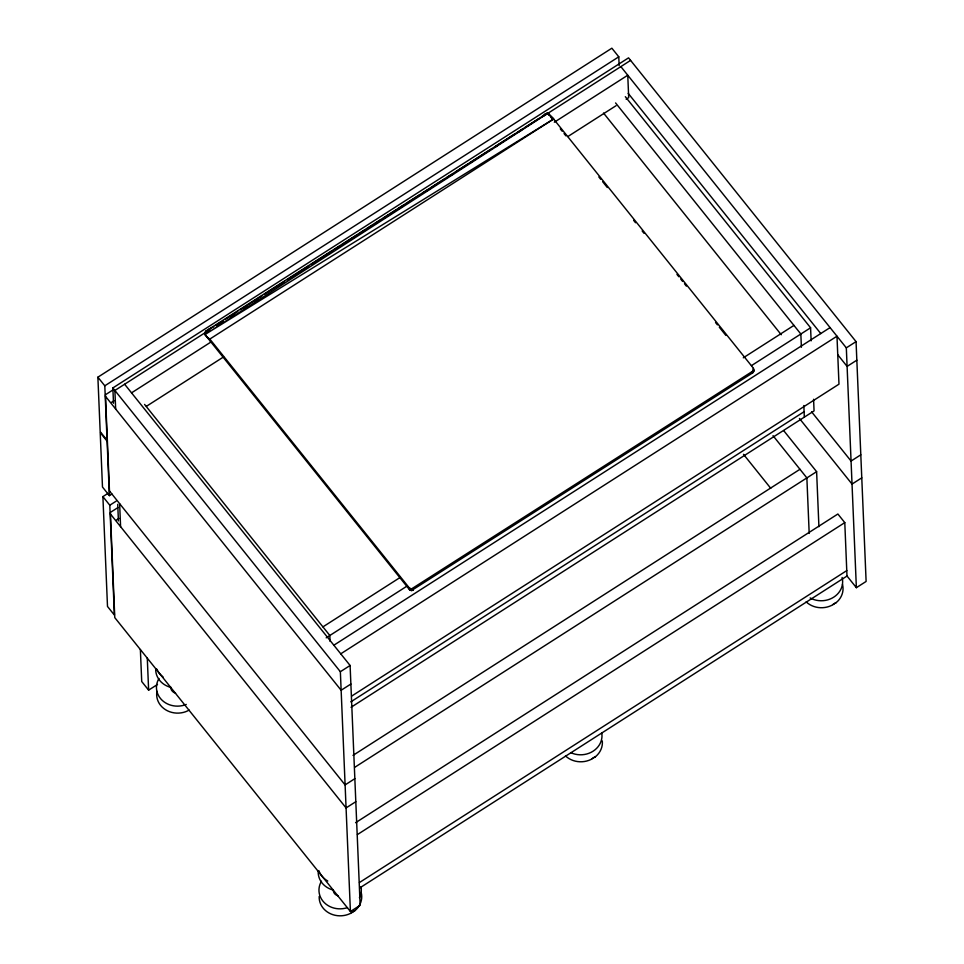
<?xml version="1.0" encoding="UTF-8"?>
<svg xmlns="http://www.w3.org/2000/svg" width="964" height="964" viewBox="0 0 964 964"><rect width="100%" height="100%" fill="white"/><g stroke="black" fill="none" stroke-linecap="round" stroke-linejoin="round"><path stroke-width="1.45" d="M753.607 368.911L753.595 371.598L752.523 372.96L411.52 590.558L409.387 589.534L205.44 335.147L205.007 332.327L206.091 331.014L547.094 113.366L548.769 113.848L553.613 119.018L753.125 367.874L753.535 370.007L752.45 371.369L411.447 588.968L409.314 587.932L209.815 339.075C200.331 332.966 206.766 330.134 213.707 326.784M205.633 332.038L206.091 331.014L206.115 331.652C204.031 334.267 205.284 331.917 205.127 334.641L204.934 333.339L205.44 335.147M545.6 114.065L547.986 113.86L545.311 113.885L541.527 116.957M209.887 340.678L209.815 339.075L553.613 119.018L547.697 113.415L545.311 113.885M547.986 113.86L553.613 119.018L205.404 334.279L547.697 113.415L547.721 114.138L547.094 113.366L545.901 114.234L545.877 113.595M361.199 892.519A21.196 18.87 -2.4 0 1 354.897 910.691L351.547 912.715M97.882 377.189L104.799 385.805L107.076 440.247L100.172 431.631L97.882 377.189L611.863 48.2L618.78 56.816L619.141 65.648M104.799 385.805L618.78 56.816M113.499 403.289L112.86 387.938L628.552 57.852L856.056 341.63L866.118 581.449L856.369 587.678L846.982 575.966L844.789 522.621L837.885 514.005L355.583 822.714M113.041 389.878L105.438 394.746L109.547 492.592M216.237 325.169L221.298 321.928M225.094 319.494L237.759 311.396M240.289 309.769L261.798 295.996M264.341 294.382L284.585 281.416M287.115 279.801L308.637 266.028M311.167 264.401L332.688 250.628M335.219 249.013L340.28 245.772M342.81 244.145L356.728 235.24M359.271 233.613L364.332 230.372M366.862 228.757L371.923 225.516M374.454 223.889L380.78 219.84M383.311 218.226L388.372 214.984M390.914 213.357L395.975 210.128M398.506 208.501L403.567 205.26M407.362 202.826L420.015 194.728M422.557 193.113L427.618 189.872M431.414 187.438L444.067 179.34M446.597 177.713L451.658 174.472M455.466 172.05L468.118 163.94M470.649 162.326L490.905 149.36M494.701 146.926L514.945 133.972M517.487 132.345L522.548 129.104M525.079 127.489L538.997 118.572M209.923 329.64L114.885 390.468L115.668 409.013M216.249 325.591L218.792 323.964M219.563 323.47L223.371 321.036M230.191 316.662L233.987 314.24M243.615 308.07L247.423 305.636M254.267 301.262L258.063 298.828M278.343 285.85L282.139 283.416M294.815 275.306L298.611 272.872M300.587 271.607L306.215 268.004M318.891 259.894L322.687 257.46M326.495 255.026L330.291 252.592M339.822 246.495L342.353 244.868M350.559 239.614L354.366 237.18M361.343 232.722L366.404 229.48M374.635 224.214L378.442 221.78M383.503 218.527L390.456 214.08M398.71 208.802L402.518 206.368M425.907 191.39L429.703 188.968M449.959 176.002L453.755 173.568M470.938 162.567L473.469 160.952M495.014 147.167L497.545 145.54M519.09 131.755L521.62 130.128M543.154 116.343L630.589 60.383M111.535 402.349L114.065 400.723M131.538 392.854L211.285 341.81M554.336 122.223L627.757 75.228L628.697 97.617L626.154 99.232M146.395 406.326L223.612 356.897M567.929 136.502L616.032 105.715M102.895 496.617L109.8 505.232L114.403 615.068L107.498 606.452L102.895 496.617L107.956 493.375M109.402 495.641L107.112 441.199L100.208 432.583L102.485 487.025L109.402 495.641L111.932 494.014M109.8 505.232L116.126 501.184M117.97 507.558L110.378 512.414L114.776 617.623L350.414 911.534L360.15 905.304L350.101 665.485L124.633 384.238M116.463 520.018L119.006 518.403M140.37 649.543L141.72 681.524L148.625 690.14L157.493 684.452M189.04 710.01L187.787 710.817A21.136 18.81 -2.4 0 1 165.447 709.673A21.136 18.81 -2.4 0 1 156.963 691.309M322.928 626.877L400.156 577.448M743.292 357.813L793.938 325.398M326.181 637.831L407.073 586.064M751.462 365.621L810.579 327.784L625.323 96.689M333.857 645.217L830.076 327.591M340.762 653.821L836.981 336.207L838.981 384.166L351.631 696.116M350.414 911.534L340.364 671.715L350.101 665.485M856.369 587.678L846.32 347.859L856.056 341.63M350.884 684.03L341.136 690.26L105.51 396.349M856.839 360.174L847.103 366.404L837.704 354.692M350.812 701.852L804.096 411.712M351.041 707.287L814.062 410.917L813.58 399.289M353.017 755.378L799.963 469.287M354.86 767.236L816.616 471.673L783.696 430.619M354.848 778.671L345.1 784.913L109.474 491.001M860.804 454.815L851.067 461.057L811.604 411.833M355.812 801.699L346.076 807.928L110.438 514.017M861.768 477.843L852.031 484.085L799.421 418.46M357.427 834.571L844.789 522.621M359.439 882.542L846.802 570.592M359.668 887.977L847.031 576.026M354.812 910.619L350.293 913.511A21.136 18.81 -2.4 0 1 329.11 913.053A21.136 18.81 -2.4 0 1 319.18 896.472M832.86 604.633L836.137 602.536L831.607 605.428A21.136 18.81 -2.4 0 1 806.157 601.861M592.197 758.668L595.475 756.571L590.956 759.475A21.136 18.81 -2.4 0 1 565.494 755.909M548.817 114.656L549.239 115.078L549.203 114.222M620.852 66.612L846.32 347.859M628.203 93.363L820.798 333.592M615.574 102.931L800.843 334.014L801.397 347.281M603.524 113.041L781.262 334.749M551.022 117.295L552.794 119.512M560.277 128.839L562.157 131.188M564.036 133.526L565.916 135.876M598.849 176.966L600.741 179.316M602.621 181.654L607.32 187.522M633.673 220.395L635.553 222.744M642.144 230.962L644.024 233.312M676.957 274.391L678.849 276.74M680.729 279.09L682.608 281.428M684.488 283.778L686.368 286.127M715.541 322.518L717.433 324.868M719.313 327.218L725.892 335.424M773.02 435.68L806.868 477.903L809.194 533.417M743.497 454.309L770.766 488.326M144.576 404.41L329.833 635.493L330.086 641.397M112.86 387.938L340.364 671.715M753.499 369.971L753.703 371.056M204.934 333.339L204.958 334.098M810.579 327.784L811.134 340.858M816.616 471.673L818.918 526.693M803.831 405.531L804.325 417.147M753.438 368.381L753.595 371.598M753.294 370.513L753.366 372.116M752.932 370.971L753.005 372.574M752.45 371.369L752.523 372.96M413.243 588.486L413.303 590.089M412.664 588.775L412.737 590.378M412.062 588.932L412.134 590.522M411.447 588.968L411.52 590.558M410.845 588.871L410.905 590.474M410.266 588.679L410.339 590.269M409.748 588.353L409.821 589.956M409.314 587.932L409.387 589.534M147.287 658.159L148.625 690.14M119.632 503.666L120.596 526.681M117.729 504.329L118.427 520.958M204.898 332.833L204.934 333.556M547.094 113.366L547.118 114.053M546.48 113.427L546.504 114.089M602.295 740.906A21.196 18.87 -2.4 0 1 595.547 756.644M601.729 732.724A21.196 18.87 -2.4 0 1 593.065 751.221A21.196 18.87 -2.4 0 1 570.676 752.595M842.512 584.437A21.196 18.87 -2.4 0 1 836.21 602.608M842.114 577.484A21.196 18.87 -2.4 0 1 833.727 597.174A21.196 18.87 -2.4 0 1 810.146 597.945M361.066 886.76A21.196 18.87 -2.4 0 1 359.427 897.641M347.486 907.618A21.196 18.87 -2.4 0 1 324.145 902.485A21.196 18.87 -2.4 0 1 321.482 881.192M338.087 895.845A6.893 6.133 -2.4 0 1 333.255 889.82M333.074 890.025A21.196 18.87 -2.4 0 1 318.204 871.468M327.772 881.024A21.196 18.87 -2.4 0 1 318.795 870.564M186.269 704.431A21.196 18.87 -2.4 0 1 162.109 700.25A21.196 18.87 -2.4 0 1 158.976 678.487M175.593 693.152A6.893 6.133 -2.4 0 1 170.761 687.115M170.568 687.32A21.196 18.87 -2.4 0 1 155.698 668.775M163.037 676.897A21.196 18.87 -2.4 0 1 156.722 669.028"/></g></svg>
